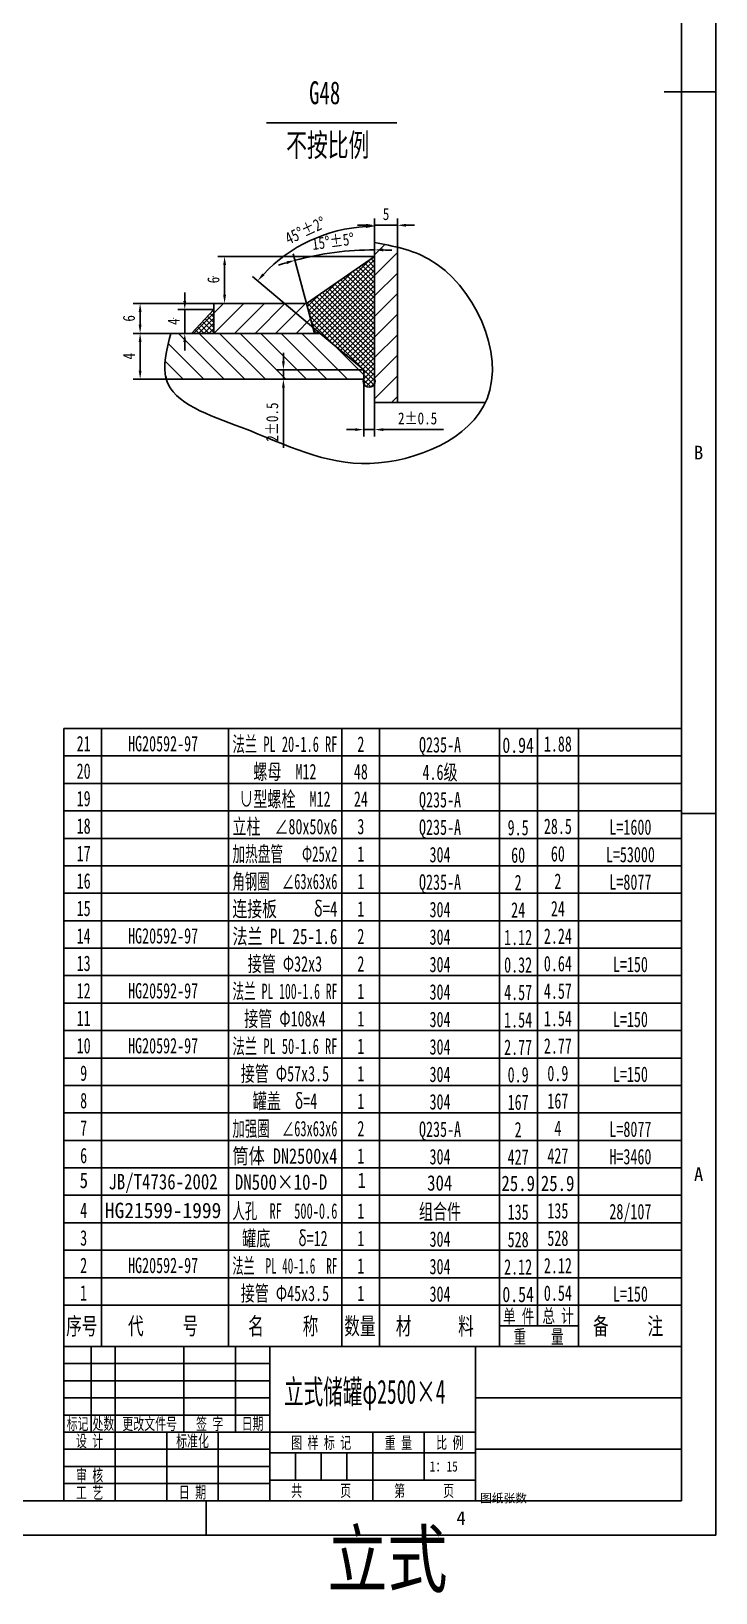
# Model space of a CAD drawing. Extents: x -391 to 8535, y -402 to 12465.
# Drawn here: x 5542 to 8535, y -402 to 6422 of the extents above; entities that cross this region are included whole.
import ezdxf
from ezdxf.enums import TextEntityAlignment as Align

# ---------------------------------------------------------------- set-up
doc = ezdxf.new("R2010")
doc.units = 0
doc.header["$LTSCALE"] = 15
doc.layers.get('0').update_dxf_attribs({"linetype": 'CONTINUOUS'})
doc.layers.get('DEFPOINTS').update_dxf_attribs({"linetype": 'CONTINUOUS'})
for name, color, linetype in [('1轮廓实线层', 7, 'CONTINUOUS'), ('2细线层', 3, 'CONTINUOUS'), ('5剖面线层', 2, 'CONTINUOUS'), ('6文字层', 3, 'CONTINUOUS'), ('7标注层', 4, 'CONTINUOUS'), ('图框层', 7, 'CONTINUOUS')]:
    doc.layers.add(name, color=color, linetype=linetype)
doc.styles.add('PC_TEXTSTYLE', font='SIMFANG.TTF', dxfattribs={"width": 0.8})
doc.dimstyles.new('TH_GBDIM', dxfattribs={"dimscale": 15, "dimtxt": 3.5, "dimasz": 2.5, "dimexe": 2, "dimexo": 0, "dimgap": 1.5, "dimtad": 1, "dimdec": 1, "dimzin": 0, "dimtxsty": 'PC_TEXTSTYLE', "dimcen": 2.5, "dimazin": 3, "dimtfac": 0.714286, "dimtdec": 4, "dimtmove": 0, "dimatfit": 3, "dimtolj": 1, "dimtzin": 0})
pattern_1 = [(45, (3973.68, 1656.754), (-44.9013, 44.9013), [])]
pattern_2 = [(135, (3973.678, 1656.754), (-11.22532, -11.22532), []), (225, (3973.678, 1656.754), (11.22532, -11.22532), [])]

# ---------------------------------------------------------------- blocks, each defined once
blk = doc.blocks.new('PC_MXBTITLERECORD')
at = {"layer": '1轮廓实线层'}
for q in [(-180, 12), (0, 0)]:
    blk.add_line((-180, 0), q, dxfattribs=at)
at = {"layer": '2细线层'}
for p, q in [((-180, 12), (0, 12)), ((-169, 12), (-169, 0)), ((-132, 12), (-132, 0)), ((-99, 12), (-99, 0)), ((-88, 12), (-88, 0)), ((-53, 12), (-53, 0)), ((-42, 12), (-42, 6)), ((-30, 12), (-30, 0)), ((-30, 6), (-53, 6))]:
    blk.add_line(p, q, dxfattribs=at)
at = {"layer": '图框层'}
blk.add_line((0, 0), (0, 12), dxfattribs=at)
at = {"layer": '6文字层', "style": 'PC_TEXTSTYLE', "width": 0.667}
for s, height, p in [('序号', 5, (-174.77, 6)), ('代     号', 5, (-151.09, 6)), ('名     称', 5, (-116.06, 6)), ('数量', 5, (-93.71, 6)), ('材      料', 5, (-71.89, 6)), ('单 件', 4, (-47.45, 8.84)), ('总 计', 4, (-35.96, 8.94)), ('备     注', 5, (-15.57, 6)), ('重    量', 4, (-41.65, 2.94))]:
    blk.add_text(s, height=height, dxfattribs=at).set_placement(p, align=Align.MIDDLE)
blk = doc.blocks.new('PC_MXB_BLOCK')
at = {"layer": '1轮廓实线层'}
blk.add_line((-180, 8), (-180, 0), dxfattribs=at)
at = {"layer": '2细线层'}
for p, q in [((-180, 8), (0, 8)), ((-169, 8), (-169, 0)), ((-132, 8), (-132, 0)), ((-99, 8), (-99, 0)), ((-88, 8), (-88, 0)), ((-53, 8), (-53, 0)), ((-42, 8), (-42, 0)), ((-30, 8), (-30, 0))]:
    blk.add_line(p, q, dxfattribs=at)
at = {"layer": '图框层'}
blk.add_line((0, 8), (0, 0), dxfattribs=at)
at = {"layer": '6文字层', "style": 'PC_TEXTSTYLE'}
for tag, width, p, p2 in [('序号', 0.710319, (-178.38, 1.35), (-170.09, 1.35)), ('代号', 2.906846, (-168.05, 1.35), (-134.11, 1.35)), ('名称', 2.561349, (-130.87, 1.2), (-100.28, 1.2)), ('数量', 0.741061, (-97.88, 1.2), (-89, 1.2)), ('材料', 2.652319, (-86.43, 1.01), (-54.3, 1.01)), ('单重', 0.785409, (-52.21, 0.89), (-43, 0.89)), ('总重', 0.881833, (-41.2, 1.27), (-30.86, 1.27)), ('备注', 2.326564, (-28.61, 1.02), (-1.16, 1.02))]:
    blk.add_attdef(tag, text='', height=4.5, dxfattribs=dict(at, width=width)).set_placement(p, p2, align=Align.FIT)
blk = doc.blocks.new('*D85')
at = {"color": 0, "linetype": 'BYBLOCK', "ltscale": 14}
for p, q in [((7043.5, 5438.3), (6357.6, 5438.3)), ((6387.6, 5400.8), (6387.6, 5270.3)), ((6745.9, 5232.8), (6357.6, 5232.8))]:
    blk.add_line(p, q, dxfattribs=at)
for points in [[(6381.4, 5400.8), (6393.9, 5400.8), (6387.6, 5438.3)], [(6381.4, 5270.3), (6393.9, 5270.3), (6387.6, 5232.8)]]:
    blk.add_solid(points, dxfattribs=at)
at = {"layer": 'DEFPOINTS', "color": 0, "linetype": 'BYBLOCK', "ltscale": 14}
for p in [(7043.5, 5438.3), (6387.6, 5232.8), (6745.9, 5232.8)]:
    blk.add_point(p, dxfattribs=at)
at = {"color": 0, "linetype": 'BYBLOCK', "ltscale": 14, "insert": (6338.9, 5335.5), "char_height": 52.5, "attachment_point": 5, "rotation": 90, "style": 'PC_TEXTSTYLE'}
blk.add_mtext('\\A1;6{}{}\\Ftxt.shx;\\H2;1', dxfattribs=at)
blk = doc.blocks.new('*D86')
at = {"color": 0, "linetype": 'BYBLOCK', "ltscale": 14}
for p, q in [((6644.8, 4979.7), (6644.8, 5017.2)), ((6996, 4942.2), (6614.8, 4942.2)), ((6644.8, 4942.2), (6644.8, 4901.8)), ((6996, 4901.8), (6614.8, 4901.8)), ((6644.8, 4864.3), (6644.8, 4601))]:
    blk.add_line(p, q, dxfattribs=at)
for points in [[(6638.6, 4979.7), (6651.1, 4979.7), (6644.8, 4942.2)], [(6638.6, 4864.3), (6651.1, 4864.3), (6644.8, 4901.8)]]:
    blk.add_solid(points, dxfattribs=at)
at = {"layer": 'DEFPOINTS', "color": 0, "linetype": 'BYBLOCK', "ltscale": 14}
for p in [(6996, 4942.2), (6644.8, 4901.8), (6996, 4901.8)]:
    blk.add_point(p, dxfattribs=at)
at = {"color": 0, "linetype": 'BYBLOCK', "ltscale": 14, "insert": (6596.1, 4713.9), "char_height": 52.5, "attachment_point": 5, "rotation": 90, "style": 'PC_TEXTSTYLE'}
blk.add_mtext('\\A1;2±0.5', dxfattribs=at)
blk = doc.blocks.new('*D87')
at = {"color": 0, "linetype": 'BYBLOCK', "ltscale": 14}
for p, q in [((7043.5, 5498.5), (7043.5, 5599.8)), ((6805.8, 5101.8), (6509.2, 5350.6))]:
    blk.add_line(p, q, dxfattribs=at)
blk.add_arc((7043.5, 4902.3), 667.4, 93.21968, 136.78032, dxfattribs=at)
for points in [[(7005.8, 5575), (7006.1, 5562.5), (7043.5, 5569.8)], [(6561.8, 5355.2), (6552.4, 5363.5), (6532.2, 5331.4)]]:
    blk.add_solid(points, dxfattribs=at)
at = {"layer": 'DEFPOINTS', "color": 0, "linetype": 'BYBLOCK', "ltscale": 14}
for p in [(6852, 5541.7), (7043.5, 5498.5), (6805.8, 5101.8), (6996, 4942.2), (7043.5, 4901.8)]:
    blk.add_point(p, dxfattribs=at)
at = {"color": 0, "linetype": 'BYBLOCK', "ltscale": 14, "insert": (6740.8, 5551.4), "char_height": 52.5, "attachment_point": 5, "rotation": 25, "style": 'PC_TEXTSTYLE'}
blk.add_mtext('\\A1;45°±2°\\fSystem|b0|i0|c0|p33;  ', dxfattribs=at)
blk = doc.blocks.new('*D88')
at = {"color": 0, "linetype": 'BYBLOCK', "ltscale": 14}
for p, q in [((6340.2, 5232.8), (5988.4, 5232.8)), ((6018.4, 5195.3), (6018.4, 5139.3)), ((6340.2, 5101.8), (5988.4, 5101.8))]:
    blk.add_line(p, q, dxfattribs=at)
for points in [[(6012.1, 5195.3), (6024.6, 5195.3), (6018.4, 5232.8)], [(6012.1, 5139.3), (6024.6, 5139.3), (6018.4, 5101.8)]]:
    blk.add_solid(points, dxfattribs=at)
at = {"layer": 'DEFPOINTS', "color": 0, "linetype": 'BYBLOCK', "ltscale": 14}
for p in [(6340.2, 5232.8), (6018.4, 5101.8), (6340.2, 5101.8)]:
    blk.add_point(p, dxfattribs=at)
at = {"color": 0, "linetype": 'BYBLOCK', "ltscale": 14, "insert": (5969.6, 5167.3), "char_height": 52.5, "attachment_point": 5, "rotation": 90, "style": 'PC_TEXTSTYLE'}
blk.add_mtext('\\A1;6{}{}', dxfattribs=at)
blk = doc.blocks.new('*D89')
at = {"color": 0, "linetype": 'BYBLOCK', "ltscale": 14}
for p, q in [((6152.4, 5101.8), (5988.4, 5101.8)), ((6018.4, 5064.3), (6018.4, 4939.3)), ((6132.6, 4901.8), (5988.4, 4901.8))]:
    blk.add_line(p, q, dxfattribs=at)
for points in [[(6012.1, 5064.3), (6024.6, 5064.3), (6018.4, 5101.8)], [(6012.1, 4939.3), (6024.6, 4939.3), (6018.4, 4901.8)]]:
    blk.add_solid(points, dxfattribs=at)
at = {"layer": 'DEFPOINTS', "color": 0, "linetype": 'BYBLOCK', "ltscale": 14}
for p in [(6152.4, 5101.8), (6018.4, 4901.8), (6132.6, 4901.8)]:
    blk.add_point(p, dxfattribs=at)
at = {"color": 0, "linetype": 'BYBLOCK', "ltscale": 14, "insert": (5969.6, 5001.8), "char_height": 52.5, "attachment_point": 5, "rotation": 90, "style": 'PC_TEXTSTYLE'}
blk.add_mtext('\\A1;4{}{}', dxfattribs=at)
blk = doc.blocks.new('*D90')
at = {"color": 0, "linetype": 'BYBLOCK', "ltscale": 14}
for p, q in [((6213.6, 5243.1), (6213.6, 5280.6)), ((6340.2, 5205.6), (6183.6, 5205.6)), ((6213.6, 5205.6), (6213.6, 5101.8)), ((6242.5, 5101.8), (6183.6, 5101.8)), ((6213.6, 5064.3), (6213.6, 5026.8))]:
    blk.add_line(p, q, dxfattribs=at)
for points in [[(6207.3, 5243.1), (6219.8, 5243.1), (6213.6, 5205.6)], [(6207.3, 5064.3), (6219.8, 5064.3), (6213.6, 5101.8)]]:
    blk.add_solid(points, dxfattribs=at)
at = {"layer": 'DEFPOINTS', "color": 0, "linetype": 'BYBLOCK', "ltscale": 14}
for p in [(6340.2, 5205.6), (6213.6, 5101.8), (6242.5, 5101.8)]:
    blk.add_point(p, dxfattribs=at)
at = {"color": 0, "linetype": 'BYBLOCK', "ltscale": 14, "insert": (6164.8, 5153.7), "char_height": 52.5, "attachment_point": 5, "rotation": 90, "style": 'PC_TEXTSTYLE'}
blk.add_mtext('\\A1;4{}{}\\Ftxt.shx;\\H2;2', dxfattribs=at)
blk = doc.blocks.new('*D91')
at = {"color": 0, "linetype": 'BYBLOCK', "ltscale": 14}
blk.add_line((6745.9, 5232.8), (6687.7, 5449.9), dxfattribs=at)
for start, end in [(90, 105), (86.80405, 88.40202), (106.59798, 108.19595)]:
    blk.add_arc((7043.5, 4122.1), 1344.6, start, end, dxfattribs=at)
for points in [[(7080.9, 5459.9), (7081, 5472.4), (7043.5, 5466.7)], [(6657.7, 5416.7), (6661.1, 5404.7), (6695.4, 5420.9)]]:
    blk.add_solid(points, dxfattribs=at)
at = {"layer": 'DEFPOINTS', "color": 0, "linetype": 'BYBLOCK', "ltscale": 14}
for p in [(6926.3, 5461.6), (7043.5, 5498.5), (6745.9, 5232.8), (6780.9, 5101.8), (7043.5, 4901.8)]:
    blk.add_point(p, dxfattribs=at)
at = {"color": 0, "linetype": 'BYBLOCK', "ltscale": 14, "insert": (6861.6, 5503.5), "char_height": 52.5, "attachment_point": 5, "rotation": 7.5, "style": 'PC_TEXTSTYLE'}
blk.add_mtext('\\A1;15°±5°', dxfattribs=at)
blk = doc.blocks.new('*D92')
at = {"color": 0, "linetype": 'BYBLOCK', "ltscale": 14}
for p, q in [((6996, 4901.8), (6996, 4651.2)), ((7043.5, 4901.8), (7043.5, 4651.2)), ((6958.5, 4681.2), (6921, 4681.2)), ((6996, 4681.2), (7043.5, 4681.2)), ((7081, 4681.2), (7344.3, 4681.2))]:
    blk.add_line(p, q, dxfattribs=at)
for points in [[(6958.5, 4687.4), (6958.5, 4674.9), (6996, 4681.2)], [(7081, 4687.4), (7081, 4674.9), (7043.5, 4681.2)]]:
    blk.add_solid(points, dxfattribs=at)
at = {"layer": 'DEFPOINTS', "color": 0, "linetype": 'BYBLOCK', "ltscale": 14}
for p in [(6996, 4901.8), (7043.5, 4901.8), (7043.5, 4681.2)]:
    blk.add_point(p, dxfattribs=at)
at = {"color": 0, "linetype": 'BYBLOCK', "ltscale": 14, "insert": (7231.4, 4729.9), "char_height": 52.5, "attachment_point": 5, "style": 'PC_TEXTSTYLE'}
blk.add_mtext('\\A1;2±0.5', dxfattribs=at)
blk = doc.blocks.new('*D93')
at = {"color": 0, "linetype": 'BYBLOCK', "ltscale": 14}
for p, q in [((7043.5, 5498.5), (7043.5, 5604.1)), ((7143.5, 5478.3), (7143.5, 5604.1)), ((7006, 5574.1), (6968.5, 5574.1)), ((7043.5, 5574.1), (7143.5, 5574.1)), ((7181, 5574.1), (7218.5, 5574.1))]:
    blk.add_line(p, q, dxfattribs=at)
for points in [[(7006, 5580.3), (7006, 5567.8), (7043.5, 5574.1)], [(7181, 5580.3), (7181, 5567.8), (7143.5, 5574.1)]]:
    blk.add_solid(points, dxfattribs=at)
at = {"layer": 'DEFPOINTS', "color": 0, "linetype": 'BYBLOCK', "ltscale": 14}
for p in [(7143.5, 5574.1), (7043.5, 5498.5), (7143.5, 5478.3)]:
    blk.add_point(p, dxfattribs=at)
at = {"color": 0, "linetype": 'BYBLOCK', "ltscale": 14, "insert": (7093.5, 5622.8), "char_height": 52.5, "attachment_point": 5, "style": 'PC_TEXTSTYLE'}
blk.add_mtext('\\A1;5{}{}', dxfattribs=at)

msp = doc.modelspace()

# ---------------------------------------------------------------- hatches: boundary and pattern name
at = {"layer": '5剖面线层', "ltscale": 14}
h = msp.add_hatch(dxfattribs=at)
h.set_pattern_fill('ANSI31', color=256, scale=20, style=0)
h.set_pattern_definition(pattern_1)
edge = h.paths.add_edge_path()
edge.add_arc((7019.72, 4892.02), 25.67, -22.384482, 22.384482, ccw=False)
edge.add_line((7043.46, 4882.24), (7043.46, 4800.14))
edge.add_line((7043.46, 4800.14), (7143.46, 4800.14))
edge.add_line((7143.46, 4800.14), (7143.46, 5477.98))
edge.add_spline(control_points=[(7143.46, 5477.98), (7110.5, 5486.04), (7076.98, 5492.29), (7043.46, 5498.53)], knot_values=[0, 0, 0, 0, 10.1608872, 10.1608872, 10.1608872, 10.1608872], degree=3, periodic=0)
edge.add_line((7043.46, 5498.53), (7043.46, 4901.79))
h = msp.add_hatch(dxfattribs=at)
h.set_pattern_fill('ANSI37', color=256, scale=5, angle=90, style=0)
h.set_pattern_definition(pattern_2)
h.paths.add_polyline_path([(6745.86, 5232.75), (6780.95, 5101.79), (6805.77, 5101.79), (6995.99, 4942.18), (6995.99, 4901.79, 0.9999999), (7043.46, 4882.24), (7043.46, 5438.31)])
h = msp.add_hatch(dxfattribs=at)
h.set_pattern_fill('ANSI37', color=256, scale=5, angle=90, style=0)
h.set_pattern_definition(pattern_2)
h.paths.add_polyline_path([(6340.17, 5101.79), (6340.17, 5205.64), (6242.55, 5101.79)])
h = msp.add_hatch(dxfattribs=at)
h.set_pattern_fill('ANSI31', color=256, scale=20, style=0)
h.set_pattern_definition(pattern_1)
h.paths.add_polyline_path([(6780.95, 5101.79), (6745.86, 5232.75), (6340.17, 5232.75), (6340.17, 5101.79)])
h = msp.add_hatch(dxfattribs=at)
h.set_pattern_fill('ANSI31', color=256, scale=20, angle=90, style=0)
h.set_pattern_definition([(135, (3973.68, 1656.754), (-44.9013, -44.9013), [])])
edge = h.paths.add_edge_path()
edge.add_line((6995.99, 4901.79), (6995.99, 4942.18))
edge.add_line((6995.99, 4942.18), (6805.77, 5101.79))
edge.add_line((6805.77, 5101.79), (6152.4, 5101.79))
edge.add_spline(control_points=[(6152.4, 5101.79), (6134.46, 5029.86), (6116.51, 4957.92), (6132.64, 4901.79)], knot_values=[246.8094106, 246.8094106, 246.8094106, 246.8094106, 266.9068022, 266.9068022, 266.9068022, 266.9068022], degree=3, periodic=0)
edge.add_line((6132.64, 4901.79), (6995.99, 4901.79))

# ---------------------------------------------------------------- linework, layer by layer
at = {"layer": '1轮廓实线层', "ltscale": 14}
for p, q in [((6571.59, 6022.1), (7140.08, 6022.1)), ((7043.46, 4800.14), (7043.46, 5498.53)), ((7143.46, 4800.14), (7143.46, 5478.27)), ((6745.86, 5232.75), (7043.46, 5438.31)), ((6340.17, 5205.64), (6242.55, 5101.79)), ((6745.86, 5232.75), (6340.17, 5232.75)), ((6340.17, 5232.75), (6340.17, 5101.79)), ((6780.95, 5101.79), (6745.86, 5232.75)), ((6152.4, 5101.79), (6805.77, 5101.79)), ((6995.99, 4942.18), (6805.77, 5101.79)), ((6132.64, 4913.64), (6132.64, 4901.79)), ((6995.99, 4942.18), (6995.99, 4901.79)), ((6132.64, 4901.79), (6995.99, 4901.79)), ((7043.46, 4800.14), (7528.37, 4800.14))]:
    msp.add_line(p, q, dxfattribs=at)
at = {"layer": '1轮廓实线层'}
for p, q in [((5685, 1455), (5685, 1335)), ((8385, 675), (5685, 675)), ((5685, 0), (5685, 675)), ((5805, 300), (5805, 675)), ((5910, 300), (5910, 675)), ((6210, 300), (6210, 675)), ((6435, 300), (6435, 675)), ((6585, 0), (6585, 675)), ((7485, 450), (8385, 450)), ((5685, 300), (7485, 300)), ((5910, 0), (5910, 300)), ((6135, 0), (6135, 300)), ((6360, 0), (6360, 300)), ((7035, 0), (7035, 300)), ((7260, 90), (7260, 300)), ((6585, 210), (7485, 210)), ((7485, 225), (8385, 225)), ((6585, 90), (7485, 90)), ((5685, 0), (8385, 0))]:
    msp.add_line(p, q, dxfattribs=at)
at = {"layer": '1轮廓实线层', "color": 7}
for p, q in [((7485, 0), (7485, 675)), ((5685, 375), (6585, 375))]:
    msp.add_line(p, q, dxfattribs=at)
at = {"layer": '1轮廓实线层', "ltscale": 14}
msp.add_arc((7019.72, 4892.02), 25.67, 157.615518, 22.384482, dxfattribs=at)
msp.add_spline([(7043.46, 5498.53), (7280.58, 5426.41), (7534.89, 4815.11), (7022.84, 4533.5), (6459.24, 4691.48), (6132.64, 4901.79), (6152.4, 5101.79)], degree=3, dxfattribs=at)
at = {"layer": '2细线层'}
for p, q in [((5685, 1455), (8385, 1455)), ((5850, 1455), (5850, 1335)), ((6405, 1455), (6405, 1335)), ((6900, 1455), (6900, 1335)), ((7065, 1455), (7065, 1335)), ((7590, 1455), (7590, 1335)), ((7755, 1455), (7755, 1335)), ((7935, 1455), (7935, 1335)), ((5685, 600), (6585, 600)), ((5685, 525), (6585, 525)), ((5685, 450), (6585, 450)), ((5685, 225), (6585, 225)), ((6697.5, 90), (6697.5, 210)), ((6810, 90), (6810, 210)), ((6922.5, 90), (6922.5, 210)), ((5685, 150), (6585, 150)), ((5685, 75), (6585, 75))]:
    msp.add_line(p, q, dxfattribs=at)
at = {"layer": '图框层', "color": 3, "ltscale": 14}
for p, q in [((8535, -150), (8535, 12465)), ((8535, 6157.5), (8385, 6157.5)), ((8535, 3003.75), (8385, 3003.75)), ((-375, -150), (8535, -150)), ((8535, -150), (8385, -150))]:
    msp.add_line(p, q, dxfattribs=at)
at = {"layer": '图框层', "color": 7, "ltscale": 14}
for p, q in [((8385, 0), (8385, 12315)), ((0, 0), (8385, 0))]:
    msp.add_line(p, q, dxfattribs=at)
at = {"layer": '图框层', "ltscale": 14}
msp.add_line((8535, 6157.5), (8310, 6157.5), dxfattribs=at)
at = {"layer": '图框层'}
for p, q in [((8385, 1455), (8385, 1335)), ((8385, 0), (8385, 675))]:
    msp.add_line(p, q, dxfattribs=at)
at = {"layer": '图框层', "color": 3}
for p, q in [((6307.5, -150), (6307.5, 0)), ((8535, -150), (8535, 0))]:
    msp.add_line(p, q, dxfattribs=at)

# ---------------------------------------------------------------- block references
at = {"layer": '图框层', "ltscale": 14}
ref = msp.add_blockref('PC_MXB_BLOCK', (8385, 3255), dxfattribs=dict(at, xscale=15, yscale=15, zscale=15))
ref.add_attrib('代号', 'HG20592-97', dxfattribs={"layer": '6文字层', "height": 67.5, "style": 'PC_TEXTSTYLE', "width": 0.667}).set_placement((6118.84, 3275.23), align=Align.CENTER)
ref.add_attrib('序号', '21', dxfattribs={"layer": '6文字层', "height": 67.5, "style": 'PC_TEXTSTYLE', "width": 0.667}).set_placement((5771.47, 3275.23), align=Align.CENTER)
ref.add_attrib('名称', '法兰 PL 20-1.6 RF', dxfattribs={"layer": '6文字层', "height": 67.5, "style": 'PC_TEXTSTYLE', "width": 0.577952}).set_placement((6422, 3272.93), (6880.86, 3272.93), align=Align.FIT)
ref.add_attrib('数量', '2', dxfattribs={"layer": '6文字层', "height": 67.5, "style": 'PC_TEXTSTYLE', "width": 0.667}).set_placement((6983.4, 3272.93), align=Align.CENTER)
ref.add_attrib('材料', 'Q235-A', dxfattribs={"layer": '6文字层', "height": 67.5, "style": 'PC_TEXTSTYLE', "width": 0.667}).set_placement((7329.47, 3270.16), align=Align.CENTER)
ref.add_attrib('单重', '0.94', dxfattribs={"layer": '6文字层', "height": 67.5, "style": 'PC_TEXTSTYLE', "width": 0.739389}).set_placement((7601.89, 3268.31), (7740.01, 3268.31), align=Align.FIT)
ref.add_attrib('总重', '1.88', dxfattribs={"layer": '6文字层', "height": 67.5, "style": 'PC_TEXTSTYLE', "width": 0.667}).set_placement((7844.62, 3273.98), align=Align.CENTER)
ref = msp.add_blockref('PC_MXB_BLOCK', (8385, 3135), dxfattribs=dict(at, xscale=15, yscale=15, zscale=15))
ref.add_attrib('序号', '20', dxfattribs={"layer": '6文字层', "height": 67.5, "style": 'PC_TEXTSTYLE', "width": 0.667}).set_placement((5771.47, 3155.23), align=Align.CENTER)
ref.add_attrib('名称', '螺母  M12', dxfattribs={"layer": '6文字层', "height": 67.5, "style": 'PC_TEXTSTYLE', "width": 0.667}).set_placement((6651.43, 3152.93), align=Align.CENTER)
ref.add_attrib('数量', '48', dxfattribs={"layer": '6文字层', "height": 67.5, "style": 'PC_TEXTSTYLE', "width": 0.667}).set_placement((6983.4, 3152.93), align=Align.CENTER)
ref.add_attrib('材料', '4.6级', dxfattribs={"layer": '6文字层', "height": 67.5, "style": 'PC_TEXTSTYLE', "width": 0.667}).set_placement((7329.47, 3150.16), align=Align.CENTER)
ref = msp.add_blockref('PC_MXB_BLOCK', (8385, 3015), dxfattribs=dict(at, xscale=15, yscale=15, zscale=15))
ref.add_attrib('序号', '19', dxfattribs={"layer": '6文字层', "height": 67.5, "style": 'PC_TEXTSTYLE', "width": 0.667}).set_placement((5771.47, 3035.23), align=Align.CENTER)
ref.add_attrib('名称', '∪型螺栓  M12', dxfattribs={"layer": '6文字层', "height": 67.5, "style": 'PC_TEXTSTYLE', "width": 0.667}).set_placement((6651.43, 3032.93), align=Align.CENTER)
ref.add_attrib('数量', '24', dxfattribs={"layer": '6文字层', "height": 67.5, "style": 'PC_TEXTSTYLE', "width": 0.667}).set_placement((6983.4, 3032.93), align=Align.CENTER)
ref.add_attrib('材料', 'Q235-A', dxfattribs={"layer": '6文字层', "height": 67.5, "style": 'PC_TEXTSTYLE', "width": 0.667}).set_placement((7329.47, 3030.16), align=Align.CENTER)
ref = msp.add_blockref('PC_MXB_BLOCK', (8385, 2895), dxfattribs=dict(at, xscale=15, yscale=15, zscale=15))
ref.add_attrib('序号', '18', dxfattribs={"layer": '6文字层', "height": 67.5, "style": 'PC_TEXTSTYLE', "width": 0.667}).set_placement((5771.47, 2915.23), align=Align.CENTER)
ref.add_attrib('名称', '立柱  ∠80x50x6', dxfattribs={"layer": '6文字层', "height": 67.5, "style": 'PC_TEXTSTYLE', "width": 0.655012}).set_placement((6422, 2912.93), (6880.86, 2912.93), align=Align.FIT)
ref.add_attrib('数量', '3', dxfattribs={"layer": '6文字层', "height": 67.5, "style": 'PC_TEXTSTYLE', "width": 0.667}).set_placement((6983.4, 2912.93), align=Align.CENTER)
ref.add_attrib('材料', 'Q235-A', dxfattribs={"layer": '6文字层', "height": 67.5, "style": 'PC_TEXTSTYLE', "width": 0.667}).set_placement((7329.47, 2910.16), align=Align.CENTER)
ref.add_attrib('单重', '9.5', dxfattribs={"layer": '6文字层', "height": 67.5, "style": 'PC_TEXTSTYLE', "width": 0.667}).set_placement((7670.95, 2908.31), align=Align.CENTER)
ref.add_attrib('备注', 'L=1600', dxfattribs={"layer": '6文字层', "height": 67.5, "style": 'PC_TEXTSTYLE', "width": 0.667}).set_placement((8161.72, 2910.37), align=Align.CENTER)
ref.add_attrib('总重', '28.5', dxfattribs={"layer": '6文字层', "height": 67.5, "style": 'PC_TEXTSTYLE', "width": 0.667}).set_placement((7844.62, 2913.98), align=Align.CENTER)
ref = msp.add_blockref('PC_MXB_BLOCK', (8385, 2775), dxfattribs=dict(at, xscale=15, yscale=15, zscale=15))
ref.add_attrib('序号', '17', dxfattribs={"layer": '6文字层', "height": 67.5, "style": 'PC_TEXTSTYLE', "width": 0.667}).set_placement((5771.47, 2795.23), align=Align.CENTER)
ref.add_attrib('名称', '加热盘管   Φ25x2', dxfattribs={"layer": '6文字层', "height": 67.5, "style": 'PC_TEXTSTYLE', "width": 0.577952}).set_placement((6422, 2792.93), (6880.86, 2792.93), align=Align.FIT)
ref.add_attrib('数量', '1', dxfattribs={"layer": '6文字层', "height": 67.5, "style": 'PC_TEXTSTYLE', "width": 0.667}).set_placement((6983.4, 2792.93), align=Align.CENTER)
ref.add_attrib('材料', '304', dxfattribs={"layer": '6文字层', "height": 67.5, "style": 'PC_TEXTSTYLE', "width": 0.667}).set_placement((7329.47, 2790.16), align=Align.CENTER)
ref.add_attrib('单重', '60', dxfattribs={"layer": '6文字层', "height": 67.5, "style": 'PC_TEXTSTYLE', "width": 0.667}).set_placement((7670.95, 2788.31), align=Align.CENTER)
ref.add_attrib('备注', 'L=53000', dxfattribs={"layer": '6文字层', "height": 67.5, "style": 'PC_TEXTSTYLE', "width": 0.667}).set_placement((8161.72, 2790.37), align=Align.CENTER)
ref.add_attrib('总重', '60', dxfattribs={"layer": '6文字层', "height": 67.5, "style": 'PC_TEXTSTYLE', "width": 0.667}).set_placement((7844.62, 2793.98), align=Align.CENTER)
ref = msp.add_blockref('PC_MXB_BLOCK', (8385, 2655), dxfattribs=dict(at, xscale=15, yscale=15, zscale=15))
ref.add_attrib('序号', '16', dxfattribs={"layer": '6文字层', "height": 67.5, "style": 'PC_TEXTSTYLE', "width": 0.667}).set_placement((5771.47, 2675.23), align=Align.CENTER)
ref.add_attrib('名称', '角钢圈  ∠63x63x6', dxfattribs={"layer": '6文字层', "height": 67.5, "style": 'PC_TEXTSTYLE', "width": 0.577952}).set_placement((6422, 2672.93), (6880.86, 2672.93), align=Align.FIT)
ref.add_attrib('数量', '1', dxfattribs={"layer": '6文字层', "height": 67.5, "style": 'PC_TEXTSTYLE', "width": 0.667}).set_placement((6983.4, 2672.93), align=Align.CENTER)
ref.add_attrib('材料', 'Q235-A', dxfattribs={"layer": '6文字层', "height": 67.5, "style": 'PC_TEXTSTYLE', "width": 0.667}).set_placement((7329.47, 2670.16), align=Align.CENTER)
ref.add_attrib('单重', '2', dxfattribs={"layer": '6文字层', "height": 67.5, "style": 'PC_TEXTSTYLE', "width": 0.667}).set_placement((7670.95, 2668.31), align=Align.CENTER)
ref.add_attrib('备注', 'L=8077', dxfattribs={"layer": '6文字层', "height": 67.5, "style": 'PC_TEXTSTYLE', "width": 0.667}).set_placement((8161.72, 2670.37), align=Align.CENTER)
ref.add_attrib('总重', '2', dxfattribs={"layer": '6文字层', "height": 67.5, "style": 'PC_TEXTSTYLE', "width": 0.667}).set_placement((7844.62, 2673.98), align=Align.CENTER)
ref = msp.add_blockref('PC_MXB_BLOCK', (8385, 2535), dxfattribs=dict(at, xscale=15, yscale=15, zscale=15))
ref.add_attrib('序号', '15', dxfattribs={"layer": '6文字层', "height": 67.5, "style": 'PC_TEXTSTYLE', "width": 0.667}).set_placement((5771.47, 2555.23), align=Align.CENTER)
ref.add_attrib('名称', '连接板     δ=4', dxfattribs={"layer": '6文字层', "height": 67.5, "style": 'PC_TEXTSTYLE', "width": 0.655012}).set_placement((6422, 2552.93), (6880.86, 2552.93), align=Align.FIT)
ref.add_attrib('数量', '1', dxfattribs={"layer": '6文字层', "height": 67.5, "style": 'PC_TEXTSTYLE', "width": 0.667}).set_placement((6983.4, 2552.93), align=Align.CENTER)
ref.add_attrib('材料', '304', dxfattribs={"layer": '6文字层', "height": 67.5, "style": 'PC_TEXTSTYLE', "width": 0.667}).set_placement((7329.47, 2550.16), align=Align.CENTER)
ref.add_attrib('单重', '24', dxfattribs={"layer": '6文字层', "height": 67.5, "style": 'PC_TEXTSTYLE', "width": 0.667}).set_placement((7670.95, 2548.31), align=Align.CENTER)
ref.add_attrib('总重', '24', dxfattribs={"layer": '6文字层', "height": 67.5, "style": 'PC_TEXTSTYLE', "width": 0.667}).set_placement((7844.62, 2553.98), align=Align.CENTER)
ref = msp.add_blockref('PC_MXB_BLOCK', (8385, 2415), dxfattribs=dict(at, xscale=15, yscale=15, zscale=15))
ref.add_attrib('代号', 'HG20592-97', dxfattribs={"layer": '6文字层', "height": 67.5, "style": 'PC_TEXTSTYLE', "width": 0.667}).set_placement((6118.84, 2435.23), align=Align.CENTER)
ref.add_attrib('序号', '14', dxfattribs={"layer": '6文字层', "height": 67.5, "style": 'PC_TEXTSTYLE', "width": 0.667}).set_placement((5771.47, 2435.23), align=Align.CENTER)
ref.add_attrib('名称', '法兰 PL 25-1.6', dxfattribs={"layer": '6文字层', "height": 67.5, "style": 'PC_TEXTSTYLE', "width": 0.701798}).set_placement((6422, 2432.93), (6880.86, 2432.93), align=Align.FIT)
ref.add_attrib('数量', '2', dxfattribs={"layer": '6文字层', "height": 67.5, "style": 'PC_TEXTSTYLE', "width": 0.667}).set_placement((6983.4, 2432.93), align=Align.CENTER)
ref.add_attrib('材料', '304', dxfattribs={"layer": '6文字层', "height": 67.5, "style": 'PC_TEXTSTYLE', "width": 0.667}).set_placement((7329.47, 2430.16), align=Align.CENTER)
ref.add_attrib('单重', '1.12', dxfattribs={"layer": '6文字层', "height": 67.5, "style": 'PC_TEXTSTYLE', "width": 0.667}).set_placement((7670.95, 2428.31), align=Align.CENTER)
ref.add_attrib('总重', '2.24', dxfattribs={"layer": '6文字层', "height": 67.5, "style": 'PC_TEXTSTYLE', "width": 0.667}).set_placement((7844.62, 2433.98), align=Align.CENTER)
ref = msp.add_blockref('PC_MXB_BLOCK', (8385, 2295), dxfattribs=dict(at, xscale=15, yscale=15, zscale=15))
ref.add_attrib('序号', '13', dxfattribs={"layer": '6文字层', "height": 67.5, "style": 'PC_TEXTSTYLE', "width": 0.667}).set_placement((5771.47, 2315.23), align=Align.CENTER)
ref.add_attrib('名称', '接管 Φ32x3', dxfattribs={"layer": '6文字层', "height": 67.5, "style": 'PC_TEXTSTYLE', "width": 0.667}).set_placement((6651.43, 2312.93), align=Align.CENTER)
ref.add_attrib('数量', '2', dxfattribs={"layer": '6文字层', "height": 67.5, "style": 'PC_TEXTSTYLE', "width": 0.667}).set_placement((6983.4, 2312.93), align=Align.CENTER)
ref.add_attrib('材料', '304', dxfattribs={"layer": '6文字层', "height": 67.5, "style": 'PC_TEXTSTYLE', "width": 0.667}).set_placement((7329.47, 2310.16), align=Align.CENTER)
ref.add_attrib('单重', '0.32', dxfattribs={"layer": '6文字层', "height": 67.5, "style": 'PC_TEXTSTYLE', "width": 0.667}).set_placement((7670.95, 2308.31), align=Align.CENTER)
ref.add_attrib('备注', 'L=150', dxfattribs={"layer": '6文字层', "height": 67.5, "style": 'PC_TEXTSTYLE', "width": 0.667}).set_placement((8161.72, 2310.37), align=Align.CENTER)
ref.add_attrib('总重', '0.64', dxfattribs={"layer": '6文字层', "height": 67.5, "style": 'PC_TEXTSTYLE', "width": 0.667}).set_placement((7844.62, 2313.98), align=Align.CENTER)
ref = msp.add_blockref('PC_MXB_BLOCK', (8385, 2175), dxfattribs=dict(at, xscale=15, yscale=15, zscale=15))
ref.add_attrib('代号', 'HG20592-97', dxfattribs={"layer": '6文字层', "height": 67.5, "style": 'PC_TEXTSTYLE', "width": 0.667}).set_placement((6118.84, 2195.23), align=Align.CENTER)
ref.add_attrib('序号', '12', dxfattribs={"layer": '6文字层', "height": 67.5, "style": 'PC_TEXTSTYLE', "width": 0.667}).set_placement((5771.47, 2195.23), align=Align.CENTER)
ref.add_attrib('名称', '法兰 PL 100-1.6 RF', dxfattribs={"layer": '6文字层', "height": 67.5, "style": 'PC_TEXTSTYLE', "width": 0.545843}).set_placement((6422, 2192.93), (6880.86, 2192.93), align=Align.FIT)
ref.add_attrib('数量', '1', dxfattribs={"layer": '6文字层', "height": 67.5, "style": 'PC_TEXTSTYLE', "width": 0.667}).set_placement((6983.4, 2192.93), align=Align.CENTER)
ref.add_attrib('材料', '304', dxfattribs={"layer": '6文字层', "height": 67.5, "style": 'PC_TEXTSTYLE', "width": 0.667}).set_placement((7329.47, 2190.16), align=Align.CENTER)
ref.add_attrib('单重', '4.57', dxfattribs={"layer": '6文字层', "height": 67.5, "style": 'PC_TEXTSTYLE', "width": 0.667}).set_placement((7670.95, 2188.31), align=Align.CENTER)
ref.add_attrib('总重', '4.57', dxfattribs={"layer": '6文字层', "height": 67.5, "style": 'PC_TEXTSTYLE', "width": 0.667}).set_placement((7844.62, 2193.98), align=Align.CENTER)
ref = msp.add_blockref('PC_MXB_BLOCK', (8385, 2055), dxfattribs=dict(at, xscale=15, yscale=15, zscale=15))
ref.add_attrib('序号', '11', dxfattribs={"layer": '6文字层', "height": 67.5, "style": 'PC_TEXTSTYLE', "width": 0.667}).set_placement((5771.47, 2075.23), align=Align.CENTER)
ref.add_attrib('名称', '接管 Φ108x4', dxfattribs={"layer": '6文字层', "height": 67.5, "style": 'PC_TEXTSTYLE', "width": 0.667}).set_placement((6651.43, 2072.93), align=Align.CENTER)
ref.add_attrib('数量', '1', dxfattribs={"layer": '6文字层', "height": 67.5, "style": 'PC_TEXTSTYLE', "width": 0.667}).set_placement((6983.4, 2072.93), align=Align.CENTER)
ref.add_attrib('材料', '304', dxfattribs={"layer": '6文字层', "height": 67.5, "style": 'PC_TEXTSTYLE', "width": 0.667}).set_placement((7329.47, 2070.16), align=Align.CENTER)
ref.add_attrib('单重', '1.54', dxfattribs={"layer": '6文字层', "height": 67.5, "style": 'PC_TEXTSTYLE', "width": 0.667}).set_placement((7670.95, 2068.31), align=Align.CENTER)
ref.add_attrib('备注', 'L=150', dxfattribs={"layer": '6文字层', "height": 67.5, "style": 'PC_TEXTSTYLE', "width": 0.667}).set_placement((8161.72, 2070.37), align=Align.CENTER)
ref.add_attrib('总重', '1.54', dxfattribs={"layer": '6文字层', "height": 67.5, "style": 'PC_TEXTSTYLE', "width": 0.667}).set_placement((7844.62, 2073.98), align=Align.CENTER)
ref = msp.add_blockref('PC_MXB_BLOCK', (8385, 1935), dxfattribs=dict(at, xscale=15, yscale=15, zscale=15))
ref.add_attrib('代号', 'HG20592-97', dxfattribs={"layer": '6文字层', "height": 67.5, "style": 'PC_TEXTSTYLE', "width": 0.667}).set_placement((6118.84, 1955.23), align=Align.CENTER)
ref.add_attrib('序号', '10', dxfattribs={"layer": '6文字层', "height": 67.5, "style": 'PC_TEXTSTYLE', "width": 0.667}).set_placement((5771.47, 1955.23), align=Align.CENTER)
ref.add_attrib('名称', '法兰 PL 50-1.6 RF', dxfattribs={"layer": '6文字层', "height": 67.5, "style": 'PC_TEXTSTYLE', "width": 0.577952}).set_placement((6422, 1952.93), (6880.86, 1952.93), align=Align.FIT)
ref.add_attrib('数量', '1', dxfattribs={"layer": '6文字层', "height": 67.5, "style": 'PC_TEXTSTYLE', "width": 0.667}).set_placement((6983.4, 1952.93), align=Align.CENTER)
ref.add_attrib('材料', '304', dxfattribs={"layer": '6文字层', "height": 67.5, "style": 'PC_TEXTSTYLE', "width": 0.667}).set_placement((7329.47, 1950.16), align=Align.CENTER)
ref.add_attrib('单重', '2.77', dxfattribs={"layer": '6文字层', "height": 67.5, "style": 'PC_TEXTSTYLE', "width": 0.667}).set_placement((7670.95, 1948.31), align=Align.CENTER)
ref.add_attrib('总重', '2.77', dxfattribs={"layer": '6文字层', "height": 67.5, "style": 'PC_TEXTSTYLE', "width": 0.667}).set_placement((7844.62, 1953.98), align=Align.CENTER)
ref = msp.add_blockref('PC_MXB_BLOCK', (8385, 1815), dxfattribs=dict(at, xscale=15, yscale=15, zscale=15))
ref.add_attrib('序号', '9', dxfattribs={"layer": '6文字层', "height": 67.5, "style": 'PC_TEXTSTYLE', "width": 0.667}).set_placement((5771.47, 1835.23), align=Align.CENTER)
ref.add_attrib('名称', '接管 Φ57x3.5', dxfattribs={"layer": '6文字层', "height": 67.5, "style": 'PC_TEXTSTYLE', "width": 0.667}).set_placement((6651.43, 1832.93), align=Align.CENTER)
ref.add_attrib('数量', '1', dxfattribs={"layer": '6文字层', "height": 67.5, "style": 'PC_TEXTSTYLE', "width": 0.667}).set_placement((6983.4, 1832.93), align=Align.CENTER)
ref.add_attrib('材料', '304', dxfattribs={"layer": '6文字层', "height": 67.5, "style": 'PC_TEXTSTYLE', "width": 0.667}).set_placement((7329.47, 1830.16), align=Align.CENTER)
ref.add_attrib('单重', '0.9', dxfattribs={"layer": '6文字层', "height": 67.5, "style": 'PC_TEXTSTYLE', "width": 0.667}).set_placement((7670.95, 1828.31), align=Align.CENTER)
ref.add_attrib('备注', 'L=150', dxfattribs={"layer": '6文字层', "height": 67.5, "style": 'PC_TEXTSTYLE', "width": 0.667}).set_placement((8161.72, 1830.37), align=Align.CENTER)
ref.add_attrib('总重', '0.9', dxfattribs={"layer": '6文字层', "height": 67.5, "style": 'PC_TEXTSTYLE', "width": 0.667}).set_placement((7844.62, 1833.98), align=Align.CENTER)
ref = msp.add_blockref('PC_MXB_BLOCK', (8385, 1695), dxfattribs=dict(at, xscale=15, yscale=15, zscale=15))
ref.add_attrib('序号', '8', dxfattribs={"layer": '6文字层', "height": 67.5, "style": 'PC_TEXTSTYLE', "width": 0.667}).set_placement((5771.47, 1715.23), align=Align.CENTER)
ref.add_attrib('名称', '罐盖  δ=4', dxfattribs={"layer": '6文字层', "height": 67.5, "style": 'PC_TEXTSTYLE', "width": 0.667}).set_placement((6651.43, 1712.93), align=Align.CENTER)
ref.add_attrib('数量', '1', dxfattribs={"layer": '6文字层', "height": 67.5, "style": 'PC_TEXTSTYLE', "width": 0.667}).set_placement((6983.4, 1712.93), align=Align.CENTER)
ref.add_attrib('材料', '304', dxfattribs={"layer": '6文字层', "height": 67.5, "style": 'PC_TEXTSTYLE', "width": 0.667}).set_placement((7329.47, 1710.16), align=Align.CENTER)
ref.add_attrib('单重', '167', dxfattribs={"layer": '6文字层', "height": 67.5, "style": 'PC_TEXTSTYLE', "width": 0.667}).set_placement((7670.95, 1708.31), align=Align.CENTER)
ref.add_attrib('总重', '167', dxfattribs={"layer": '6文字层', "height": 67.5, "style": 'PC_TEXTSTYLE', "width": 0.667}).set_placement((7844.62, 1713.98), align=Align.CENTER)
ref = msp.add_blockref('PC_MXB_BLOCK', (8385, 1575), dxfattribs=dict(at, xscale=15, yscale=15, zscale=15))
ref.add_attrib('序号', '7', dxfattribs={"layer": '6文字层', "height": 67.5, "style": 'PC_TEXTSTYLE', "width": 0.667}).set_placement((5771.47, 1595.23), align=Align.CENTER)
ref.add_attrib('名称', '加强圈  ∠63x63x6', dxfattribs={"layer": '6文字层', "height": 67.5, "style": 'PC_TEXTSTYLE', "width": 0.577952}).set_placement((6422, 1592.93), (6880.86, 1592.93), align=Align.FIT)
ref.add_attrib('数量', '2', dxfattribs={"layer": '6文字层', "height": 67.5, "style": 'PC_TEXTSTYLE', "width": 0.667}).set_placement((6983.4, 1592.93), align=Align.CENTER)
ref.add_attrib('材料', 'Q235-A', dxfattribs={"layer": '6文字层', "height": 67.5, "style": 'PC_TEXTSTYLE', "width": 0.667}).set_placement((7329.47, 1590.16), align=Align.CENTER)
ref.add_attrib('单重', '2', dxfattribs={"layer": '6文字层', "height": 67.5, "style": 'PC_TEXTSTYLE', "width": 0.667}).set_placement((7670.95, 1588.31), align=Align.CENTER)
ref.add_attrib('备注', 'L=8077', dxfattribs={"layer": '6文字层', "height": 67.5, "style": 'PC_TEXTSTYLE', "width": 0.667}).set_placement((8161.72, 1590.37), align=Align.CENTER)
ref.add_attrib('总重', '4', dxfattribs={"layer": '6文字层', "height": 67.5, "style": 'PC_TEXTSTYLE', "width": 0.667}).set_placement((7844.62, 1593.98), align=Align.CENTER)
ref = msp.add_blockref('PC_MXB_BLOCK', (8385, 1455), dxfattribs=dict(at, xscale=15, yscale=15, zscale=15))
ref.add_attrib('序号', '6', dxfattribs={"layer": '6文字层', "height": 67.5, "style": 'PC_TEXTSTYLE', "width": 0.667}).set_placement((5771.47, 1475.23), align=Align.CENTER)
ref.add_attrib('名称', '筒体 DN2500x4', dxfattribs={"layer": '6文字层', "height": 67.5, "style": 'PC_TEXTSTYLE', "width": 0.755783}).set_placement((6422, 1472.93), (6880.86, 1472.93), align=Align.FIT)
ref.add_attrib('数量', '1', dxfattribs={"layer": '6文字层', "height": 67.5, "style": 'PC_TEXTSTYLE', "width": 0.667}).set_placement((6983.4, 1472.93), align=Align.CENTER)
ref.add_attrib('材料', '304', dxfattribs={"layer": '6文字层', "height": 67.5, "style": 'PC_TEXTSTYLE', "width": 0.667}).set_placement((7329.47, 1470.16), align=Align.CENTER)
ref.add_attrib('单重', '427', dxfattribs={"layer": '6文字层', "height": 67.5, "style": 'PC_TEXTSTYLE', "width": 0.667}).set_placement((7670.95, 1468.31), align=Align.CENTER)
ref.add_attrib('备注', 'H=3460', dxfattribs={"layer": '6文字层', "height": 67.5, "style": 'PC_TEXTSTYLE', "width": 0.667}).set_placement((8161.72, 1470.37), align=Align.CENTER)
ref.add_attrib('总重', '427', dxfattribs={"layer": '6文字层', "height": 67.5, "style": 'PC_TEXTSTYLE', "width": 0.667}).set_placement((7844.62, 1473.98), align=Align.CENTER)
ref = msp.add_blockref('PC_MXB_BLOCK', (8385, 1215), dxfattribs=dict(at, xscale=15, yscale=15, zscale=15))
ref.add_attrib('代号', 'HG21599-1999', dxfattribs={"layer": '6文字层', "height": 67.5, "style": 'PC_TEXTSTYLE', "width": 0.908389}).set_placement((5864.3, 1235.23), (6373.39, 1235.23), align=Align.FIT)
ref.add_attrib('序号', '4', dxfattribs={"layer": '6文字层', "height": 67.5, "style": 'PC_TEXTSTYLE', "width": 0.667}).set_placement((5771.47, 1235.23), align=Align.CENTER)
ref.add_attrib('名称', '人孔  RF  500-0.6', dxfattribs={"layer": '6文字层', "height": 67.5, "style": 'PC_TEXTSTYLE', "width": 0.577952}).set_placement((6422, 1232.93), (6880.86, 1232.93), align=Align.FIT)
ref.add_attrib('数量', '1', dxfattribs={"layer": '6文字层', "height": 67.5, "style": 'PC_TEXTSTYLE', "width": 0.667}).set_placement((6983.4, 1232.93), align=Align.CENTER)
ref.add_attrib('材料', '组合件', dxfattribs={"layer": '6文字层', "height": 67.5, "style": 'PC_TEXTSTYLE', "width": 0.667}).set_placement((7329.47, 1230.16), align=Align.CENTER)
ref.add_attrib('单重', '135', dxfattribs={"layer": '6文字层', "height": 67.5, "style": 'PC_TEXTSTYLE', "width": 0.667}).set_placement((7670.95, 1228.31), align=Align.CENTER)
ref.add_attrib('备注', '28/107', dxfattribs={"layer": '6文字层', "height": 67.5, "style": 'PC_TEXTSTYLE', "width": 0.667}).set_placement((8161.72, 1230.37), align=Align.CENTER)
ref.add_attrib('总重', '135', dxfattribs={"layer": '6文字层', "height": 67.5, "style": 'PC_TEXTSTYLE', "width": 0.667}).set_placement((7844.62, 1233.98), align=Align.CENTER)
ref = msp.add_blockref('PC_MXB_BLOCK', (8385, 1095), dxfattribs=dict(at, xscale=15, yscale=15, zscale=15))
ref.add_attrib('序号', '3', dxfattribs={"layer": '6文字层', "height": 67.5, "style": 'PC_TEXTSTYLE', "width": 0.667}).set_placement((5771.47, 1115.23), align=Align.CENTER)
ref.add_attrib('名称', '罐底    δ=12', dxfattribs={"layer": '6文字层', "height": 67.5, "style": 'PC_TEXTSTYLE', "width": 0.667}).set_placement((6651.43, 1112.93), align=Align.CENTER)
ref.add_attrib('数量', '1', dxfattribs={"layer": '6文字层', "height": 67.5, "style": 'PC_TEXTSTYLE', "width": 0.667}).set_placement((6983.4, 1112.93), align=Align.CENTER)
ref.add_attrib('材料', '304', dxfattribs={"layer": '6文字层', "height": 67.5, "style": 'PC_TEXTSTYLE', "width": 0.667}).set_placement((7329.47, 1110.16), align=Align.CENTER)
ref.add_attrib('单重', '528', dxfattribs={"layer": '6文字层', "height": 67.5, "style": 'PC_TEXTSTYLE', "width": 0.667}).set_placement((7670.95, 1108.31), align=Align.CENTER)
ref.add_attrib('总重', '528', dxfattribs={"layer": '6文字层', "height": 67.5, "style": 'PC_TEXTSTYLE', "width": 0.667}).set_placement((7844.62, 1113.98), align=Align.CENTER)
ref = msp.add_blockref('PC_MXB_BLOCK', (8385, 975), dxfattribs=dict(at, xscale=15, yscale=15, zscale=15))
ref.add_attrib('代号', 'HG20592-97', dxfattribs={"layer": '6文字层', "height": 67.5, "style": 'PC_TEXTSTYLE', "width": 0.667}).set_placement((6118.84, 995.23), align=Align.CENTER)
ref.add_attrib('序号', '2', dxfattribs={"layer": '6文字层', "height": 67.5, "style": 'PC_TEXTSTYLE', "width": 0.667}).set_placement((5771.47, 995.23), align=Align.CENTER)
ref.add_attrib('名称', '法兰  PL 40-1.6  RF', dxfattribs={"layer": '6文字层', "height": 67.5, "style": 'PC_TEXTSTYLE', "width": 0.517115}).set_placement((6422, 992.93), (6880.86, 992.93), align=Align.FIT)
ref.add_attrib('数量', '1', dxfattribs={"layer": '6文字层', "height": 67.5, "style": 'PC_TEXTSTYLE', "width": 0.667}).set_placement((6983.4, 992.93), align=Align.CENTER)
ref.add_attrib('材料', '304', dxfattribs={"layer": '6文字层', "height": 67.5, "style": 'PC_TEXTSTYLE', "width": 0.667}).set_placement((7329.47, 990.16), align=Align.CENTER)
ref.add_attrib('单重', '2.12', dxfattribs={"layer": '6文字层', "height": 67.5, "style": 'PC_TEXTSTYLE', "width": 0.667}).set_placement((7670.95, 988.31), align=Align.CENTER)
ref.add_attrib('总重', '2.12', dxfattribs={"layer": '6文字层', "height": 67.5, "style": 'PC_TEXTSTYLE', "width": 0.667}).set_placement((7844.62, 993.98), align=Align.CENTER)
ref = msp.add_blockref('PC_MXB_BLOCK', (8385, 855), dxfattribs=dict(at, xscale=15, yscale=15, zscale=15))
ref.add_attrib('序号', '1', dxfattribs={"layer": '6文字层', "height": 67.5, "style": 'PC_TEXTSTYLE', "width": 0.667}).set_placement((5771.47, 875.23), align=Align.CENTER)
ref.add_attrib('名称', '接管 Φ45x3.5', dxfattribs={"layer": '6文字层', "height": 67.5, "style": 'PC_TEXTSTYLE', "width": 0.667}).set_placement((6651.43, 872.93), align=Align.CENTER)
ref.add_attrib('数量', '1', dxfattribs={"layer": '6文字层', "height": 67.5, "style": 'PC_TEXTSTYLE', "width": 0.667}).set_placement((6983.4, 872.93), align=Align.CENTER)
ref.add_attrib('材料', '304', dxfattribs={"layer": '6文字层', "height": 67.5, "style": 'PC_TEXTSTYLE', "width": 0.667}).set_placement((7329.47, 870.16), align=Align.CENTER)
ref.add_attrib('单重', '0.54', dxfattribs={"layer": '6文字层', "height": 67.5, "style": 'PC_TEXTSTYLE', "width": 0.739389}).set_placement((7601.89, 868.31), (7740.01, 868.31), align=Align.FIT)
ref.add_attrib('备注', 'L=150', dxfattribs={"layer": '6文字层', "height": 67.5, "style": 'PC_TEXTSTYLE', "width": 0.667}).set_placement((8161.72, 870.37), align=Align.CENTER)
ref.add_attrib('总重', '0.54', dxfattribs={"layer": '6文字层', "height": 67.5, "style": 'PC_TEXTSTYLE', "width": 0.667}).set_placement((7844.62, 873.98), align=Align.CENTER)
at = {"layer": '图框层', "ltscale": 14, "xscale": 15, "yscale": 15, "zscale": 15}
msp.add_blockref('PC_MXBTITLERECORD', (8385, 675), dxfattribs=at)

# ---------------------------------------------------------------- texts
at = {"layer": '1轮廓实线层', "ltscale": 14, "style": 'PC_TEXTSTYLE', "width": 0.8}
msp.add_text('立式', height=240.841, dxfattribs=at).set_placement((6836.94, -374.9))
at = {"layer": '2细线层', "ltscale": 14, "style": 'PC_TEXTSTYLE', "width": 0.8}
for s, height, p in [('JB/T4736-2002', 67.5, (5879.78, 1361.03)), ('5', 67.5, (5753.86, 1366.61)), ('DN500×10-D', 67.5, (6432.55, 1359.17)), ('1', 67.5, (6968.86, 1366.61)), ('304', 67.5, (7273.09, 1355.45)), ('25.9', 67.5, (7597.72, 1353.59)), ('25.9', 67.5, (7770.17, 1353.59)), ('1：15', 45, (7284.45, 127.96))]:
    msp.add_text(s, height=height, dxfattribs=at).set_placement(p)
at = {"layer": '6文字层', "ltscale": 14, "style": 'PC_TEXTSTYLE', "width": 0.667}
for s, p in [('G48', (6757.22, 6103.26)), ('不按比例', (6656.83, 5874.9))]:
    msp.add_text(s, height=100, dxfattribs=at).set_placement(p)
at = {"layer": '6文字层', "style": 'PC_TEXTSTYLE', "width": 0.667}
for s, p in [('标记', (5745, 337.5)), ('处数', (5857.5, 337.5)), (' 更改文件号 ', (6060, 337.5)), (' 签 字 ', (6322.5, 337.5)), (' 日期 ', (6510, 337.5)), (' 设 计 ', (5797.5, 262.58)), (' 标准化 ', (6247.5, 262.58)), (' 图 样 标 记 ', (6810, 255)), (' 重 量 ', (7147.5, 255)), (' 比 例 ', (7372.5, 255)), (' 审 核 ', (5797.5, 112.5)), (' 工 艺 ', (5797.5, 37.5)), (' 日 期 ', (6247.5, 37.5)), ('共       页', (6810, 45)), ('第       页', (7260, 45))]:
    msp.add_text(s, height=52.5, dxfattribs=at).set_placement(p, align=Align.MIDDLE)
at = {"layer": '6文字层', "style": 'PC_TEXTSTYLE', "width": 0.571337, "flags": 8}
msp.add_attdef('立式储罐φ2500×4', text='', height=105, dxfattribs=at).set_placement((6647.7, 423.95), (7353.31, 423.95), align=Align.FIT)
at = {"layer": '6文字层', "ltscale": 10, "style": 'PC_TEXTSTYLE', "flags": 1}
msp.add_attdef('图纸张数', (7504.82, -7.38), '', height=37.5, dxfattribs=at)
at = {"layer": '图框层', "color": 3, "style": 'PC_TEXTSTYLE'}
for s, p in [('B', (8460, 4580.62)), ('A', (8460, 1426.88)), ('4', (7421.25, -75))]:
    msp.add_text(s, height=60, dxfattribs=at).set_placement(p, align=Align.MIDDLE)

# ---------------------------------------------------------------- dimensions: what is measured, and where the dimension line sits
at = {"layer": '7标注层', "ltscale": 14}
for base, line2, text, picture, middle in [((6852.04, 5541.72), ((6995.99, 4942.18), (6805.77, 5101.79)), '45%%d±2%%d\\fSystem|b0|i0|c0|p33;  ', '*D87', (6740.79, 5551.41)), ((6926.27, 5461.58), ((6780.95, 5101.79), (6745.86, 5232.75)), '15%%d±5%%d', '*D91', (6861.59, 5503.52))]:
    dim = msp.add_angular_dim_2l(base=base, line1=((7043.46, 4901.79), (7043.46, 5498.53)), line2=line2, text=text, dimstyle='TH_GBDIM', override={"dimadec": 1}, dxfattribs=at)
    dim.commit()
    dim.dimension.update_dxf_attribs({"geometry": picture, "text_midpoint": middle})
for base, p1, p2, text, picture, middle in [((7143.46, 5574.08), (7043.46, 5498.53), (7143.46, 5478.27), '5{}{}', '*D93', (7093.46, 5622.83)), ((7043.46, 4681.17), (6995.99, 4901.79), (7043.46, 4901.79), '2±0.5', '*D92', (7231.36, 4729.92))]:
    dim = msp.add_linear_dim(base=base, p1=p1, p2=p2, text=text, dimstyle='TH_GBDIM', dxfattribs=at)
    dim.commit()
    dim.dimension.update_dxf_attribs({"geometry": picture, "text_midpoint": middle})
for base, p1, p2, text, picture, middle in [((6387.64, 5232.75), (7043.46, 5438.31), (6745.86, 5232.75), '6{}{}\\Ftxt.shx;\\H2;1', '*D85', (6338.89, 5335.53)), ((6213.59, 5101.79), (6340.17, 5205.64), (6242.55, 5101.79), '4{}{}\\Ftxt.shx;\\H2;2', '*D90', (6164.84, 5153.72)), ((6018.37, 5101.79), (6340.17, 5232.75), (6340.17, 5101.79), '6{}{}', '*D88', (5969.62, 5167.27)), ((6018.37, 4901.79), (6152.4, 5101.79), (6132.64, 4901.79), '4{}{}', '*D89', (5969.62, 5001.79)), ((6644.82, 4901.79), (6995.99, 4942.18), (6995.99, 4901.79), '2±0.5', '*D86', (6596.07, 4713.89))]:
    dim = msp.add_linear_dim(base=base, p1=p1, p2=p2, angle=90, text=text, dimstyle='TH_GBDIM', dxfattribs=at)
    dim.commit()
    dim.dimension.update_dxf_attribs({"geometry": picture, "text_midpoint": middle})

doc.saveas('drawing.dxf')
